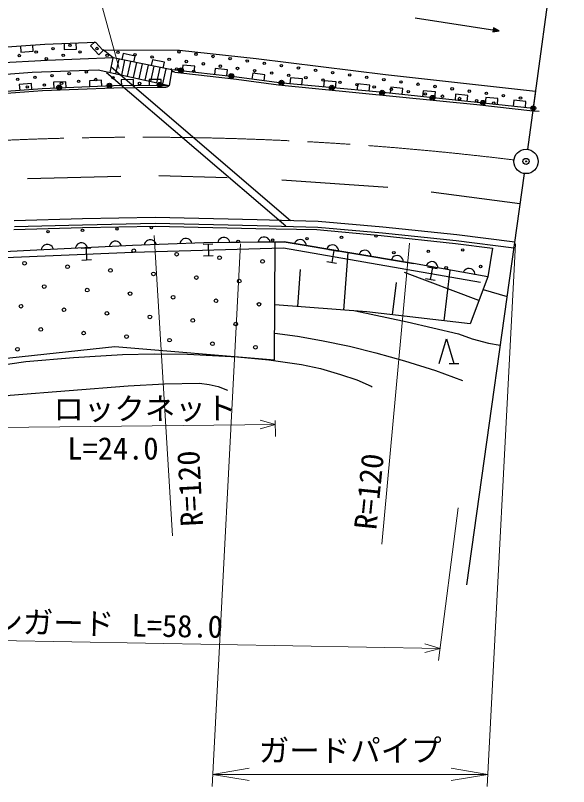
# Model space of a CAD drawing. Units: millimetres, scale not verified. Extents: x 40000 to 680000, y 20000 to 380000.
# Drawn here: x 525921 to 571292, y 241443 to 304668 of the extents above; entities that cross this region are included whole.
import ezdxf
from ezdxf.enums import TextEntityAlignment as Align

# ---------------------------------------------------------------- set-up
doc = ezdxf.new("R2010")
doc.units = ezdxf.units.MM
doc.header["$LTSCALE"] = 1000
doc.header["$PDMODE"] = 32
doc.header["$PDSIZE"] = 500
doc.linetypes.add('CHAIN', pattern=[18.5, 12, -1.5, 3.5, -1.5])
for name, color, linetype, lineweight in [('S-BGD', 7, 'Continuous', 25), ('S-BMK', 2, 'CHAIN', 13), ('S-BMK-OTRS', 5, 'Continuous', 25), ('S-BMK-SRVR', 3, 'Continuous', 25), ('S-STR-HTXT', 7, 'Continuous', 13), ('S-STR-STRC', 7, 'Continuous', 25)]:
    doc.layers.add(name, color=color, linetype=linetype, lineweight=lineweight)
doc.layers.add('S-OTRS', color=6, linetype='Continuous')
doc.styles.add('ＭＳ ゴシック', font='')
doc.styles.get('ＭＳ ゴシック').set_extended_font_data('MS Gothic')

# ---------------------------------------------------------------- blocks, each defined once
blk = doc.blocks.new('open_arrow')
at = {"color": 0, "linetype": 'Continuous', "lineweight": -2}
blk.add_lwpolyline([(7.5, 1.25), (0, 0), (7.5, -1.25)], dxfattribs=at)

msp = doc.modelspace()

# ---------------------------------------------------------------- linework, layer by layer
at = {"layer": 'S-BGD'}
for p, q in [((558696, 304460), (565609, 303418)), ((565138, 303651), (565091, 303335)), ((565154, 303618), (565115, 303361)), ((565609, 303418), (565138, 303651)), ((565169, 303586), (565139, 303388)), ((565549, 303427), (565154, 303618)), ((565184, 303553), (565163, 303415)), ((565490, 303436), (565169, 303586)), ((565431, 303445), (565184, 303553)), ((565199, 303520), (565188, 303441)), ((565371, 303454), (565199, 303520)), ((565215, 303488), (565212, 303468)), ((565292, 303466), (565215, 303488)), ((565091, 303335), (565609, 303418)), ((565115, 303361), (565549, 303427)), ((565139, 303388), (565490, 303436)), ((565163, 303415), (565431, 303445)), ((565188, 303441), (565371, 303454)), ((565212, 303468), (565292, 303466)), ((522352, 301901), (528334, 302300)), ((527370, 301735), (527337, 302233)), ((528334, 302300), (532477, 302465)), ((529906, 302363), (529926, 301863)), ((530925, 301903), (530905, 302403)), ((532434, 302510), (532073, 302165)), ((532477, 302465), (533081, 301832)), ((526339, 302167), (526373, 301668)), ((526373, 301668), (527370, 301735)), ((529926, 301863), (530925, 301903)), ((532073, 302165), (532763, 301442)), ((532763, 301442), (533124, 301787)), ((533946, 301195), (533112, 301845)), ((533112, 301845), (539370, 301808)), ((539370, 301808), (545677, 301147)), ((528532, 300963), (520579, 300565)), ((533945, 301191), (528532, 300963)), ((533683, 299991), (533946, 301195)), ((538754, 300198), (533946, 301195)), ((534162, 299886), (534427, 301095)), ((534642, 299781), (534908, 300996)), ((534760, 301537), (534659, 301047)), ((535739, 301334), (534760, 301537)), ((535638, 300844), (535739, 301334)), ((537164, 301038), (537063, 300549)), ((538143, 300835), (537164, 301038)), ((545677, 301147), (556263, 299827)), ((533783, 300449), (548488, 287861)), ((535122, 299677), (535388, 300896)), ((535601, 299572), (535869, 300796)), ((536081, 299467), (536350, 300697)), ((536561, 299362), (536831, 300597)), ((537040, 299257), (537312, 300497)), ((537520, 299152), (537793, 300398)), ((538042, 300346), (538143, 300835)), ((539646, 300603), (539591, 300106)), ((540640, 300494), (539646, 300603)), ((540585, 299997), (540640, 300494)), ((521263, 299554), (527290, 300003)), ((527290, 300003), (532702, 300206)), ((532702, 300206), (538524, 298932)), ((533393, 299993), (548098, 287405)), ((538000, 299047), (538273, 300298)), ((538754, 300198), (538524, 298932)), ((538712, 300277), (538715, 300307)), ((538716, 300227), (538712, 300277)), ((538739, 300164), (538716, 300227)), ((538764, 300121), (538739, 300164)), ((544090, 299612), (538754, 300198)), ((538801, 300086), (538764, 300121)), ((538857, 300050), (538801, 300086)), ((538905, 300034), (538857, 300050)), ((538985, 300025), (538905, 300034)), ((538985, 300025), (539482, 299969)), ((539482, 299969), (544056, 299453)), ((542314, 300310), (542259, 299813)), ((543307, 300201), (542314, 300310)), ((543253, 299704), (543307, 300201)), ((545389, 299941), (545322, 299445)), ((546380, 299807), (545389, 299941)), ((546313, 299311), (546380, 299807)), ((556263, 299827), (568591, 298445)), ((527237, 299084), (526241, 299008)), ((527276, 298586), (527237, 299084)), ((530054, 299231), (529055, 299189)), ((529055, 299189), (529076, 298690)), ((530075, 298731), (530054, 299231)), ((532986, 299353), (531987, 299311)), ((531987, 299311), (532008, 298812)), ((533006, 298853), (532986, 299353)), ((535606, 299407), (534606, 299399)), ((534606, 299399), (534611, 298899)), ((535610, 298907), (535606, 299407)), ((537882, 299427), (536882, 299418)), ((536882, 299418), (536886, 298918)), ((537886, 298927), (537882, 299427)), ((544056, 299453), (547495, 298973)), ((547545, 299145), (544090, 299612)), ((555823, 298373), (547545, 299145)), ((548474, 299560), (548427, 299062)), ((549469, 299467), (548474, 299560)), ((549422, 298970), (549469, 299467)), ((551233, 299303), (551187, 298805)), ((552228, 299210), (551233, 299303)), ((552182, 298713), (552228, 299210)), ((528110, 298650), (522780, 298242)), ((522797, 298126), (528134, 298513)), ((526241, 299008), (526279, 298510)), ((533973, 298893), (528110, 298650)), ((528134, 298513), (534002, 298724)), ((538524, 298932), (533973, 298893)), ((534002, 298724), (537754, 298782)), ((537753, 298782), (538253, 298790)), ((538333, 298791), (538253, 298790)), ((538403, 298812), (538333, 298791)), ((538452, 298843), (538403, 298812)), ((538501, 298894), (538452, 298843)), ((538531, 298944), (538501, 298894)), ((538550, 299004), (538531, 298944)), ((538549, 299044), (538550, 299004)), ((547495, 298973), (563762, 297353)), ((553992, 299046), (553946, 298548)), ((554988, 298953), (553992, 299046)), ((554941, 298456), (554988, 298953)), ((556710, 298781), (556656, 298284)), ((557703, 298675), (556710, 298781)), ((557650, 298178), (557703, 298675)), ((559370, 298497), (559316, 298000)), ((560364, 298391), (559370, 298497)), ((568591, 298445), (568399, 297046)), ((563803, 297520), (555823, 298373)), ((560310, 297894), (560364, 298391)), ((562030, 298212), (561976, 297715)), ((563024, 298106), (562030, 298212)), ((562970, 297609), (563024, 298106)), ((564506, 297950), (564455, 297453)), ((565501, 297847), (564506, 297950)), ((565450, 297350), (565501, 297847)), ((563762, 297353), (568373, 296859)), ((568399, 297046), (563803, 297520)), ((566804, 297713), (566753, 297216)), ((567799, 297610), (566804, 297713)), ((567747, 297113), (567799, 297610)), ((568373, 296859), (568870, 296805)), ((525829, 287854), (531423, 288008)), ((531423, 288008), (537397, 288139)), ((537397, 288139), (545751, 287935)), ((545751, 287935), (550766, 287799)), ((550766, 287799), (556070, 287329)), ((525803, 287118), (531416, 287278)), ((525850, 287354), (531434, 287508)), ((531416, 287278), (537375, 287391)), ((531434, 287508), (537396, 287639)), ((537375, 287391), (545633, 287203)), ((537396, 287639), (545738, 287435)), ((545633, 287203), (550646, 287108)), ((545738, 287435), (550737, 287300)), ((550646, 287108), (555912, 286621)), ((550737, 287300), (556019, 286832)), ((556070, 287329), (562129, 286703)), ((542812, 286421), (542713, 286360)), ((542932, 286462), (542812, 286421)), ((543092, 286464), (542932, 286462)), ((543212, 286425), (543092, 286464)), ((543313, 286366), (543212, 286425)), ((546115, 286454), (546016, 286393)), ((546235, 286495), (546115, 286454)), ((546395, 286497), (546235, 286495)), ((546515, 286458), (546395, 286497)), ((546616, 286399), (546515, 286458)), ((555912, 286621), (562010, 285972)), ((556019, 286832), (562071, 286206)), ((562129, 286703), (566872, 286096)), ((535520, 285798), (527136, 285408)), ((535520, 285798), (527136, 285408)), ((528219, 285779), (528124, 285674)), ((528316, 285843), (528219, 285779)), ((528434, 285889), (528316, 285843)), ((528594, 285896), (528434, 285889)), ((528716, 285862), (528594, 285896)), ((528818, 285807), (528716, 285862)), ((528923, 285711), (528818, 285807)), ((530919, 285804), (530863, 285702)), ((531014, 285909), (530919, 285804)), ((531111, 285973), (531014, 285909)), ((531229, 286019), (531111, 285973)), ((531389, 286026), (531229, 286019)), ((531510, 285992), (531389, 286026)), ((531613, 285936), (531510, 285992)), ((531717, 285841), (531613, 285936)), ((531782, 285744), (531717, 285841)), ((533658, 285831), (533624, 285710)), ((533713, 285934), (533658, 285831)), ((533809, 286038), (533713, 285934)), ((533906, 286103), (533809, 286038)), ((534024, 286148), (533906, 286103)), ((534183, 286156), (534024, 286148)), ((534305, 286122), (534183, 286156)), ((534408, 286066), (534305, 286122)), ((534512, 285971), (534408, 286066)), ((534577, 285874), (534512, 285971)), ((534622, 285756), (534577, 285874)), ((541364, 286026), (535520, 285798)), ((541364, 286026), (535520, 285798)), ((536517, 285957), (536482, 285835)), ((536573, 286059), (536517, 285957)), ((536669, 286163), (536573, 286059)), ((536767, 286227), (536669, 286163)), ((536885, 286271), (536767, 286227)), ((537045, 286278), (536885, 286271)), ((537166, 286242), (537045, 286278)), ((537269, 286186), (537166, 286242)), ((537372, 286090), (537269, 286186)), ((537436, 285993), (537372, 286090)), ((537481, 285874), (537436, 285993)), ((539439, 286071), (539404, 285950)), ((539495, 286173), (539439, 286071)), ((539591, 286277), (539495, 286173)), ((539689, 286341), (539591, 286277)), ((539807, 286386), (539689, 286341)), ((539967, 286392), (539807, 286386)), ((540088, 286357), (539967, 286392)), ((540191, 286301), (540088, 286357)), ((540294, 286205), (540191, 286301)), ((540358, 286107), (540294, 286205)), ((540403, 285989), (540358, 286107)), ((541321, 285926), (542120, 285948)), ((547971, 286093), (541364, 286026)), ((547228, 286085), (541364, 286026)), ((541720, 285937), (541748, 284938)), ((542555, 286158), (542516, 286038)), ((542614, 286259), (542555, 286158)), ((542713, 286360), (542614, 286259)), ((543414, 286267), (543313, 286366)), ((543475, 286168), (543414, 286267)), ((543516, 286048), (543475, 286168)), ((545858, 286192), (545819, 286071)), ((545917, 286292), (545858, 286192)), ((546016, 286393), (545917, 286292)), ((546717, 286300), (546616, 286399)), ((546778, 286201), (546717, 286300)), ((546819, 286081), (546778, 286201)), ((547181, 276441), (547228, 286085)), ((547228, 286085), (547970, 286093)), ((547970, 286093), (558567, 284333)), ((558568, 284333), (547971, 286093)), ((548861, 286067), (548802, 285955)), ((548937, 286156), (548861, 286067)), ((549052, 286238), (548937, 286156)), ((549160, 286281), (549052, 286238)), ((549285, 286300), (549160, 286281)), ((549443, 286274), (549285, 286300)), ((549555, 286215), (549443, 286274)), ((549643, 286139), (549555, 286215)), ((549726, 286025), (549643, 286139)), ((549768, 285916), (549726, 286025)), ((549788, 285791), (549768, 285916)), ((551701, 285798), (551586, 285716)), ((551809, 285841), (551701, 285798)), ((551934, 285860), (551809, 285841)), ((552092, 285834), (551934, 285860)), ((552204, 285775), (552092, 285834)), ((562010, 285972), (565059, 285578)), ((562071, 286206), (566809, 285600)), ((527136, 285408), (520206, 285042)), ((520258, 284598), (535565, 285270)), ((527136, 285408), (521125, 285090)), ((528069, 285572), (528034, 285450)), ((528124, 285674), (528069, 285572)), ((528987, 285614), (528923, 285711)), ((529033, 285496), (528987, 285614)), ((530863, 285702), (530829, 285580)), ((531317, 285584), (532116, 285619)), ((531716, 285601), (531760, 284603)), ((531827, 285626), (531782, 285744)), ((535565, 285270), (547903, 285604)), ((547903, 285604), (564080, 282799)), ((551510, 285627), (551451, 285515)), ((551586, 285716), (551510, 285627)), ((551639, 285464), (552427, 285327)), ((552033, 285396), (551862, 284411)), ((552293, 285700), (552204, 285775)), ((552375, 285585), (552293, 285700)), ((552418, 285476), (552375, 285585)), ((552437, 285351), (552418, 285476)), ((552860, 280512), (553213, 285222)), ((554160, 285187), (554101, 285075)), ((554235, 285276), (554160, 285187)), ((554350, 285358), (554235, 285276)), ((554459, 285401), (554350, 285358)), ((554584, 285420), (554459, 285401)), ((554741, 285394), (554584, 285420)), ((554853, 285335), (554741, 285394)), ((554942, 285260), (554853, 285335)), ((555024, 285145), (554942, 285260)), ((555067, 285036), (555024, 285145)), ((565059, 285578), (564665, 283222)), ((532159, 284620), (531360, 284585)), ((542147, 284948), (541348, 284927)), ((555087, 284911), (555067, 285036)), ((556809, 284747), (556750, 284635)), ((556885, 284836), (556809, 284747)), ((556999, 284918), (556885, 284836)), ((557108, 284961), (556999, 284918)), ((557233, 284981), (557108, 284961)), ((557391, 284954), (557233, 284981)), ((557502, 284895), (557391, 284954)), ((557591, 284820), (557502, 284895)), ((557673, 284705), (557591, 284820)), ((557716, 284596), (557673, 284705)), ((557736, 284471), (557716, 284596)), ((552256, 284342), (551468, 284479)), ((564665, 283222), (558568, 284333)), ((559661, 284256), (559600, 284145)), ((559738, 284344), (559661, 284256)), ((559727, 284061), (560515, 283925)), ((559854, 284424), (559738, 284344)), ((559963, 284465), (559854, 284424)), ((560121, 283993), (559951, 283008)), ((560089, 284483), (559963, 284465)), ((560246, 284454), (560089, 284483)), ((560357, 284393), (560246, 284454)), ((560444, 284316), (560357, 284393)), ((560525, 284200), (560444, 284316)), ((560566, 284091), (560525, 284200)), ((560584, 283966), (560566, 284091)), ((563012, 283909), (562903, 283868)), ((563137, 283927), (563012, 283909)), ((563295, 283899), (563137, 283927)), ((563405, 283838), (563295, 283899)), ((549089, 280795), (549316, 283825)), ((563940, 281298), (557832, 283598)), ((561098, 279623), (561588, 283783)), ((562710, 283700), (562649, 283590)), ((562787, 283788), (562710, 283700)), ((562903, 283868), (562787, 283788)), ((563493, 283761), (563405, 283838)), ((563573, 283645), (563493, 283761)), ((563615, 283536), (563573, 283645)), ((563632, 283410), (563615, 283536)), ((556863, 280122), (557175, 282767)), ((560345, 282940), (559557, 283077)), ((564665, 283222), (563216, 279374)), ((564277, 282191), (566243, 281622)), ((554746, 280371), (547203, 280936)), ((563216, 279374), (554746, 280371)), ((560687, 276143), (561287, 278142)), ((561287, 278142), (561886, 276143)), ((521466, 276149), (534087, 277527)), ((534087, 277527), (547181, 276441)), ((561486, 276143), (562286, 276143))]:
    msp.add_line(p, q, dxfattribs=at)
for points in [[(553802, 280442), (558047, 279550), (562267, 278552), (563395, 278139), (564713, 277792), (565681, 277632)], [(547192, 278622), (549061, 278375), (551027, 278012), (553325, 277544), (555473, 276997), (557827, 276357), (560367, 275556), (562582, 274743)], [(492984, 269663), (496793, 270652), (500688, 271556), (509798, 273622), (519229, 275068), (523010, 275734), (526783, 276282), (530674, 276626), (534704, 276876), (537302, 276935), (540022, 276888), (544123, 276687)], [(544123, 276687), (546709, 276429), (549379, 276052), (550936, 275712), (552594, 275239), (553917, 274781), (555103, 274259), (555175, 274224)], [(521565, 272762), (523517, 273197), (525485, 273523), (535159, 274294), (538148, 274457), (541006, 274508), (541800, 274419), (542561, 274232), (543313, 273952)]]:
    msp.add_lwpolyline(points, dxfattribs=at)
for centre, major_axis in [((530393, 302222), (100, 0)), ((527622, 301660), (100, 0)), ((529007, 301941), (100, 0)), ((531226, 301670), (100, 0)), ((532611, 301952), (100, 0)), ((534331, 301646), (100, 0)), ((539329, 301683), (100, 0)), ((540730, 301493), (100, 0)), ((526236, 301379), (100, 0)), ((528455, 301108), (100, 0)), ((529841, 301389), (100, 0)), ((533445, 301399), (100, 0)), ((535732, 301457), (100, 0)), ((537133, 301267), (100, 0)), ((538534, 301077), (100, 0)), ((539935, 300888), (100, 0)), ((542131, 301304), (100, 0)), ((543532, 301114), (100, 0)), ((544933, 300925), (100, 0)), ((539140, 300282), (100, 0)), ((539504, 300168), (200, 0)), ((541336, 300698), (100, 0)), ((542737, 300509), (100, 0)), ((544138, 300319), (100, 0)), ((546334, 300735), (100, 0)), ((547735, 300546), (100, 0)), ((549136, 300356), (100, 0)), ((528923, 299737), (100, 0)), ((530329, 299887), (100, 0)), ((531734, 300038), (100, 0)), ((539504, 300168), (120, 0)), ((539504, 300168), (40, 0)), ((540541, 300093), (100, 0)), ((543630, 299702), (200, 0)), ((543630, 299702), (120, 0)), ((543630, 299702), (40, 0)), ((545539, 300129), (100, 0)), ((546939, 299940), (100, 0)), ((548340, 299750), (100, 0)), ((550537, 300166), (100, 0)), ((551937, 299977), (100, 0)), ((553338, 299787), (100, 0)), ((554739, 299598), (100, 0)), ((526112, 299435), (100, 0)), ((527518, 299586), (100, 0)), ((528296, 298958), (100, 0)), ((529701, 299109), (100, 0)), ((531107, 299260), (100, 0)), ((532513, 299411), (100, 0)), ((533629, 298911), (200, 0)), ((533918, 299562), (100, 0)), ((536102, 299085), (100, 0)), ((537750, 298982), (200, 0)), ((537750, 298982), (120, 0)), ((547741, 299150), (200, 0)), ((547741, 299150), (120, 0)), ((547741, 299150), (40, 0)), ((549741, 299561), (100, 0)), ((551142, 299371), (100, 0)), ((552543, 299182), (100, 0)), ((553944, 298992), (100, 0)), ((556140, 299408), (100, 0)), ((557541, 299218), (100, 0)), ((558942, 299029), (100, 0)), ((526890, 298808), (100, 0)), ((529514, 298763), (200, 0)), ((529514, 298763), (120, 0)), ((529514, 298763), (40, 0)), ((533629, 298911), (120, 0)), ((533629, 298911), (40, 0)), ((537750, 298982), (40, 0)), ((551872, 298738), (200, 0)), ((551872, 298738), (120, 0)), ((551872, 298738), (40, 0)), ((555345, 298802), (100, 0)), ((556003, 298327), (200, 0)), ((556003, 298327), (120, 0)), ((556746, 298613), (100, 0)), ((558147, 298423), (100, 0)), ((560343, 298839), (100, 0)), ((561744, 298650), (100, 0)), ((563145, 298460), (100, 0)), ((556003, 298327), (40, 0)), ((559548, 298234), (100, 0)), ((560135, 297915), (200, 0)), ((560135, 297915), (120, 0)), ((560135, 297915), (40, 0)), ((560948, 298044), (100, 0)), ((562349, 297854), (100, 0)), ((564546, 298271), (100, 0)), ((565946, 298081), (100, 0)), ((567347, 297891), (100, 0)), ((563750, 297665), (100, 0)), ((564267, 297500), (200, 0)), ((564267, 297500), (120, 0)), ((564267, 297500), (40, 0)), ((565151, 297475), (100, 0)), ((568395, 297057), (200, 0)), ((568395, 297057), (120, 0)), ((568395, 297057), (40, 0)), ((528596, 286942), (100, 0)), ((531421, 287052), (100, 0)), ((534246, 287163), (100, 0)), ((537071, 287273), (100, 0)), ((549840, 286358), (100, 0)), ((552665, 286468), (100, 0)), ((555490, 286579), (100, 0)), ((544190, 286137), (100, 0)), ((547015, 286247), (100, 0)), ((535624, 285379), (150, 0)), ((539146, 285087), (150, 0)), ((556958, 285222), (100, 0)), ((559783, 285332), (100, 0)), ((562609, 285443), (100, 0)), ((542668, 284795), (150, 0)), ((546191, 284503), (150, 0)), ((526673, 284348), (150, 0)), ((530195, 284056), (150, 0)), ((533717, 283764), (150, 0)), ((561251, 283975), (100, 0)), ((564076, 284085), (100, 0)), ((537239, 283472), (150, 0)), ((540761, 283180), (150, 0)), ((544283, 282888), (150, 0)), ((528288, 282441), (150, 0)), ((531810, 282149), (150, 0)), ((535332, 281857), (150, 0)), ((538854, 281565), (150, 0)), ((542376, 281273), (150, 0)), ((526381, 280826), (150, 0)), ((545898, 280981), (150, 0)), ((529903, 280534), (150, 0)), ((533425, 280242), (150, 0)), ((536947, 279950), (150, 0)), ((540469, 279658), (150, 0)), ((543991, 279366), (150, 0)), ((527996, 278919), (150, 0)), ((531518, 278627), (150, 0)), ((535040, 278335), (150, 0)), ((538562, 278043), (150, 0)), ((542084, 277751), (150, 0)), ((545606, 277459), (150, 0)), ((526089, 277304), (150, 0))]:
    msp.add_ellipse(centre, major_axis=major_axis, ratio=0.999999, dxfattribs=at)
at = {"layer": 'S-BMK'}
msp.add_ellipse((536328, 44779), major_axis=(135800, 209787), ratio=0.999999, start_param=0.452218, end_param=0.764726, dxfattribs=at)
at = {"layer": 'S-BMK-OTRS'}
for p, q in [((567937, 293684), (571292, 318098)), ((567662, 291704), (562918, 257997))]:
    msp.add_line(p, q, dxfattribs=at)
at = {"layer": 'S-BMK-SRVR'}
for major_axis in [(1000, 0), (40, 0)]:
    msp.add_ellipse((567801, 292694), major_axis=major_axis, ratio=0.999999, dxfattribs=at)
at = {"layer": 'S-OTRS'}
msp.add_point((567801, 292694), dxfattribs=at)
at = {"layer": 'S-STR-HTXT'}
for p, q in [((534440, 300312), (528139, 323337)), ((537297, 286624), (538817, 262005)), ((544378, 285937), (542046, 241443)), ((558235, 285994), (555978, 261329)), ((566944, 285937), (564612, 241443)), ((545988, 271472), (547241, 271136)), ((547253, 270137), (547238, 271444)), ((521527, 270844), (547241, 271136)), ((547241, 271136), (545996, 270772)), ((560627, 251782), (562235, 264306)), ((503707, 253790), (560754, 252774)), ((559511, 253146), (560754, 252774)), ((560754, 252774), (559499, 252446)), ((542098, 242442), (564664, 242442))]:
    msp.add_line(p, q, dxfattribs=at)
at = {"layer": 'S-STR-STRC'}
for p, q in [((526913, 291305), (534580, 291478)), ((537684, 291557), (543295, 291387)), ((547764, 291194), (556464, 290587)), ((560024, 290191), (567290, 289261))]:
    msp.add_line(p, q, dxfattribs=at)

# ---------------------------------------------------------------- block references
at = {"layer": 'S-STR-HTXT', "xscale": 400, "yscale": 400}
msp.add_blockref('open_arrow', (542098, 242442), dxfattribs=at)
at = {"layer": 'S-STR-HTXT', "xscale": 400, "yscale": 400, "rotation": 180}
msp.add_blockref('open_arrow', (564664, 242442), dxfattribs=at)

# ---------------------------------------------------------------- texts
at = {"layer": 'S-STR-HTXT', "style": 'ＭＳ ゴシック'}
for s, rotation, p in [('ロックネット', 0.277, (529044, 270931)), ('L=24.0', 359.977, (530180, 267706)), ('R=120', 92.977, (541864, 262842)), ('R=120', 84.177, (556061, 262389)), ('ストンガード', 358.777, (518997, 253631)), ('L=58.0', 359.077, (535430, 253205))]:
    msp.add_text(s, height=1833, rotation=rotation, dxfattribs=at).set_placement(p, align=Align.BOTTOM_LEFT)
msp.add_text('ガードパイプ', height=1833, dxfattribs=at).set_placement((545881, 242942), align=Align.BOTTOM_LEFT)

doc.saveas('drawing.dxf')
